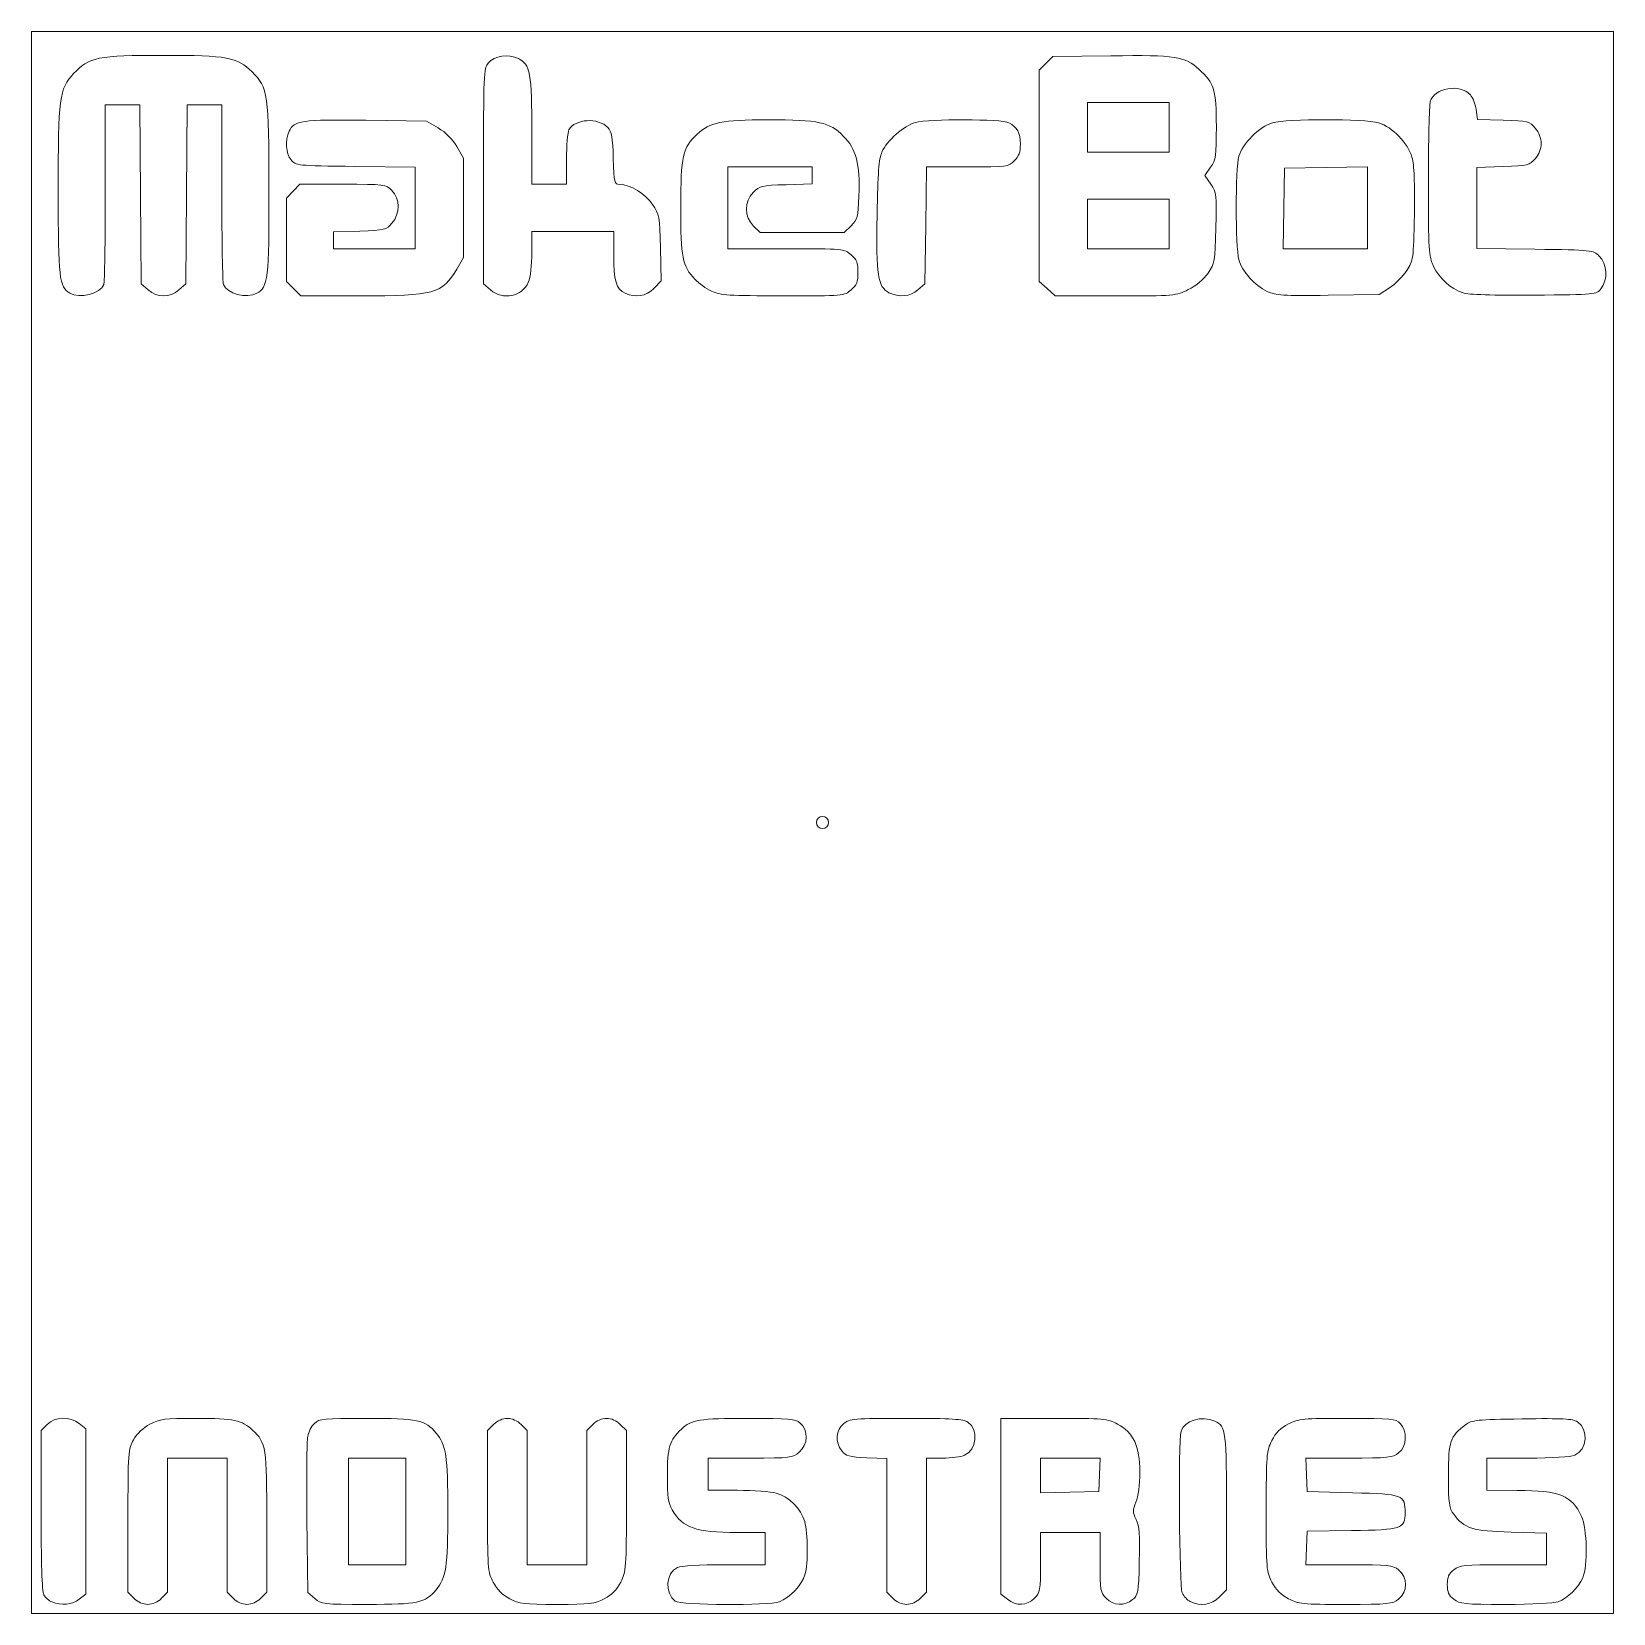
# Model space of a CAD drawing. Header units: millimetres. Extents: x 0 to 65, y 0 to 65.
import ezdxf

# ---------------------------------------------------------------- set-up
doc = ezdxf.new("R2010")
doc.units = ezdxf.units.MM
doc.layers.get('0').update_dxf_attribs({"linetype": 'CONTINUOUS', "lineweight": 0, "true_color": 0x000000})
doc.layers.add('2', color=4, linetype='CONTINUOUS', lineweight=0, true_color=0x00ffff)

msp = doc.modelspace()

# ---------------------------------------------------------------- linework, layer by layer
for p, q in [((0, 0), (0, 65)), ((0, 65), (65, 65)), ((65, 0), (65, 65)), ((0, 0), (65, 0))]:
    msp.add_line(p, q)
at = {"layer": '2'}
for p, q in [((41.68, 63.693), (41.963, 63.975)), ((41.963, 63.975), (44.351, 64.006)), ((41.398, 63.41), (41.68, 63.693)), ((41.398, 59.073), (41.398, 63.41)), ((3.737, 61.988), (3.028, 61.988)), ((3.028, 61.988), (3.028, 58.378)), ((4.447, 61.988), (3.737, 61.988)), ((4.476, 58.31), (4.447, 61.988)), ((6.398, 61.988), (6.369, 58.31)), ((7.108, 61.988), (6.398, 61.988)), ((7.817, 61.988), (7.108, 61.988)), ((7.817, 58.378), (7.817, 61.988)), ((45.067, 62.09), (43.385, 62.09)), ((43.385, 62.09), (43.385, 61.071)), ((46.748, 62.09), (45.067, 62.09)), ((46.748, 61.071), (46.748, 62.09)), ((59.356, 61.801), (59.41, 61.394)), ((13.74, 61.358), (16.225, 61.325)), ((16.225, 61.325), (16.707, 61.042)), ((59.41, 61.394), (60.477, 61.36)), ((20.556, 60.841), (20.557, 58.727)), ((43.385, 61.071), (43.385, 60.051)), ((46.748, 60.051), (46.748, 61.071)), ((46.748, 61.071), (46.748, 61.071)), ((17.471, 60.278), (17.754, 59.797)), ((43.385, 60.051), (45.067, 60.051)), ((45.067, 60.051), (46.748, 60.051)), ((15.767, 59.43), (13.312, 59.46)), ((15.767, 57.753), (15.767, 59.43)), ((17.754, 59.797), (17.754, 57.758)), ((21.983, 58.727), (21.983, 59.752)), ((30.34, 59.44), (28.608, 59.44)), ((28.608, 59.44), (28.608, 57.758)), ((32.073, 59.44), (30.34, 59.44)), ((32.073, 59.093), (32.073, 59.44)), ((36.771, 59.44), (36.741, 57.036)), ((38.452, 59.44), (36.771, 59.44)), ((48.451, 59.429), (48.217, 59.083)), ((51.487, 59.389), (51.459, 57.733)), ((53.194, 59.417), (51.487, 59.389)), ((54.901, 59.445), (53.194, 59.417)), ((54.901, 57.761), (54.901, 59.445)), ((60.465, 59.456), (59.386, 59.421)), ((59.386, 59.421), (59.386, 57.754)), ((10.741, 58.441), (11.015, 58.727)), ((11.015, 58.727), (12.784, 58.727)), ((18.569, 54.632), (18.569, 59.064)), ((20.557, 58.727), (21.27, 58.727)), ((21.27, 58.727), (21.983, 58.727)), ((31.005, 58.71), (32.073, 58.745)), ((32.073, 58.745), (32.073, 59.093)), ((41.398, 54.735), (41.398, 59.073)), ((48.217, 59.083), (48.458, 58.727)), ((4.505, 54.632), (4.476, 58.31)), ((6.369, 58.31), (6.34, 54.632)), ((10.467, 58.155), (10.741, 58.441)), ((10.467, 56.446), (10.467, 58.155)), ((45.067, 58.115), (43.385, 58.115)), ((43.385, 58.115), (43.385, 57.096)), ((46.748, 58.115), (45.067, 58.115)), ((46.748, 57.096), (46.748, 58.115)), ((15.767, 56.077), (15.767, 57.753)), ((17.754, 57.758), (17.754, 55.72)), ((28.608, 57.758), (28.608, 56.077)), ((51.459, 57.733), (51.431, 56.077)), ((54.901, 56.077), (54.901, 57.761)), ((54.901, 57.761), (54.901, 57.761)), ((59.386, 57.754), (59.386, 56.087)), ((13.483, 56.806), (12.404, 56.772)), ((12.404, 56.772), (12.404, 56.424)), ((22.238, 56.79), (20.557, 56.79)), ((20.557, 56.79), (20.557, 55.921)), ((23.92, 56.79), (22.238, 56.79)), ((23.92, 55.827), (23.92, 56.79)), ((29.937, 56.739), (29.667, 57.009)), ((31.665, 56.739), (29.937, 56.739)), ((33.393, 56.739), (31.665, 56.739)), ((33.676, 57.022), (33.393, 56.739)), ((36.741, 57.036), (36.71, 54.632)), ((43.385, 57.096), (43.385, 56.077)), ((46.748, 56.077), (46.748, 57.096)), ((46.748, 57.096), (46.748, 57.096)), ((10.467, 54.736), (10.467, 56.446)), ((12.404, 56.424), (12.404, 56.077)), ((12.404, 56.077), (14.085, 56.077)), ((14.085, 56.077), (15.767, 56.077)), ((25.841, 56.112), (25.876, 54.756)), ((28.608, 56.077), (30.997, 56.077)), ((43.385, 56.077), (45.067, 56.077)), ((45.067, 56.077), (46.748, 56.077)), ((51.431, 56.077), (53.166, 56.077)), ((53.166, 56.077), (54.901, 56.077)), ((59.386, 56.087), (61.773, 56.057)), ((17.754, 55.72), (17.473, 55.243)), ((4.791, 54.386), (4.505, 54.632)), ((6.34, 54.632), (6.054, 54.386)), ((10.765, 54.438), (10.467, 54.736)), ((18.855, 54.386), (18.569, 54.632)), ((25.876, 54.756), (25.568, 54.448)), ((36.71, 54.632), (36.424, 54.386)), ((41.731, 54.438), (41.398, 54.735)), ((1.566, 54.256), (1.566, 54.256)), ((11.063, 54.14), (10.765, 54.438)), ((10.765, 54.438), (10.765, 54.438)), ((13.502, 54.14), (11.063, 54.14)), ((18.855, 54.386), (18.855, 54.386)), ((27.945, 54.334), (27.945, 54.334)), ((35.232, 54.272), (35.232, 54.272)), ((42.064, 54.14), (41.731, 54.438)), ((41.731, 54.438), (41.731, 54.438)), ((44.539, 54.14), (42.064, 54.14)), ((50.773, 54.327), (50.773, 54.327)), ((55.376, 54.191), (53.279, 54.164)), ((55.8, 54.473), (55.376, 54.191)), ((58.825, 54.261), (58.825, 54.261)), ((1.955, 7.801), (2.224, 7.589)), ((39.83, 4.401), (39.83, 8.012)), ((39.83, 8.012), (42.005, 8.012)), ((0.389, 7.511), (0.639, 7.762)), ((0.389, 4.239), (0.389, 7.511)), ((2.224, 7.589), (2.224, 4.19)), ((18.734, 7.511), (18.984, 7.762)), ((18.734, 4.618), (18.734, 7.511)), ((20.114, 7.762), (20.364, 7.511)), ((20.364, 7.511), (20.364, 4.755)), ((22.81, 7.511), (23.06, 7.762)), ((22.81, 4.755), (22.81, 7.511)), ((24.191, 7.762), (24.441, 7.511)), ((24.441, 7.511), (24.441, 4.624)), ((6.81, 6.381), (5.587, 6.381)), ((5.587, 6.381), (5.587, 3.625)), ((8.033, 6.381), (6.81, 6.381)), ((8.033, 3.625), (8.033, 6.381)), ((14.199, 6.381), (13.027, 6.381)), ((13.027, 6.381), (13.027, 4.19)), ((15.371, 6.381), (14.199, 6.381)), ((15.371, 4.19), (15.371, 6.381)), ((29.531, 6.381), (27.804, 6.381)), ((27.804, 6.381), (27.804, 5.719)), ((35.142, 6.36), (34.316, 6.397)), ((35.142, 3.614), (35.142, 6.36)), ((37.43, 6.381), (36.772, 6.381)), ((36.772, 6.381), (36.772, 3.625)), ((42.688, 6.381), (41.46, 6.381)), ((41.46, 6.381), (41.46, 5.665)), ((43.916, 6.381), (42.688, 6.381)), ((43.885, 5.693), (43.916, 6.381)), ((54.13, 6.381), (52.356, 6.381)), ((52.356, 6.381), (52.386, 5.693)), ((61.482, 6.381), (59.805, 6.381)), ((59.805, 6.381), (59.805, 5.719)), ((27.804, 5.719), (27.804, 5.056)), ((41.46, 5.665), (41.46, 4.948)), ((43.855, 5.005), (43.885, 5.693)), ((43.885, 5.693), (43.885, 5.693)), ((52.386, 5.693), (52.416, 5.005)), ((59.805, 5.719), (59.805, 5.056)), ((20.364, 4.755), (20.364, 1.999)), ((22.81, 1.999), (22.81, 4.755)), ((27.804, 5.056), (29.001, 5.056)), ((41.46, 4.948), (42.658, 4.977)), ((42.658, 4.977), (43.855, 5.005)), ((52.416, 5.005), (54.284, 4.954)), ((59.805, 5.056), (61.053, 5.052)), ((2.224, 4.19), (2.224, 0.791)), ((11.345, 0.86), (11.314, 3.901)), ((13.027, 4.19), (13.027, 1.999)), ((15.371, 1.999), (15.371, 4.19)), ((15.371, 4.19), (15.371, 4.19)), ((39.83, 0.791), (39.83, 4.401)), ((49.104, 4.126), (49.104, 0.964)), ((3.956, 0.869), (3.958, 3.803)), ((5.587, 3.625), (5.587, 0.869)), ((8.033, 0.869), (8.033, 3.625)), ((9.663, 3.73), (9.663, 0.869)), ((30.148, 3.324), (29.001, 3.326)), ((30.148, 2.661), (30.148, 3.324)), ((35.142, 0.869), (35.142, 3.614)), ((36.772, 3.625), (36.772, 0.869)), ((42.683, 3.324), (41.46, 3.324)), ((41.46, 3.324), (41.46, 2.096)), ((43.906, 3.324), (42.683, 3.324)), ((43.906, 2.096), (43.906, 3.324)), ((52.416, 3.375), (52.386, 2.687)), ((54.245, 3.403), (52.416, 3.375)), ((62.251, 3.301), (60.798, 3.339)), ((62.251, 2.65), (62.251, 3.301)), ((30.148, 1.999), (30.148, 2.661)), ((52.386, 2.687), (52.356, 1.999)), ((62.251, 1.999), (62.251, 2.65)), ((13.027, 1.999), (14.199, 1.999)), ((14.199, 1.999), (15.371, 1.999)), ((20.364, 1.999), (21.587, 1.999)), ((21.587, 1.999), (22.81, 1.999)), ((28.471, 1.999), (30.148, 1.999)), ((52.356, 1.999), (54.13, 1.999)), ((60.481, 1.999), (62.251, 1.999)), ((2.224, 0.791), (1.955, 0.579)), ((4.206, 0.618), (3.956, 0.869)), ((5.587, 0.869), (5.337, 0.618)), ((8.283, 0.618), (8.033, 0.869)), ((9.663, 0.869), (9.413, 0.618)), ((11.631, 0.614), (11.345, 0.86)), ((35.392, 0.618), (35.142, 0.869)), ((36.772, 0.869), (36.522, 0.618)), ((40.098, 0.579), (39.83, 0.791)), ((49.104, 0.964), (48.806, 0.666)), ((0.829, 0.471), (0.829, 0.471)), ((4.206, 0.618), (4.206, 0.618)), ((11.631, 0.614), (11.631, 0.614)), ((19.647, 0.603), (19.647, 0.603)), ((26.452, 0.496), (26.452, 0.496)), ((35.392, 0.618), (35.392, 0.618)), ((40.098, 0.579), (40.098, 0.579)), ((47.612, 0.487), (47.612, 0.487)), ((51.648, 0.603), (51.648, 0.603)), ((58.443, 0.579), (58.443, 0.579))]:
    msp.add_line(p, q, dxfattribs=at)
msp.add_circle((32.5, 32.5), 0.25, dxfattribs=at)
for points in [[(1.727, 63.276), (2.348, 63.95), (2.723, 64.026), (5.425, 64.026)], [(5.425, 64.026), (8.031, 64.026), (8.441, 63.949), (9.059, 63.345)], [(18.569, 59.064), (18.569, 63.264), (18.579, 63.506), (18.762, 63.708)], [(18.762, 63.708), (19.034, 64.009), (19.584, 64.09), (20.001, 63.891)], [(20.001, 63.891), (20.488, 63.659), (20.555, 63.291), (20.556, 60.841)], [(44.351, 64.006), (47.035, 64.04), (47.38, 63.988), (47.967, 63.458)], [(1.091, 58.413), (1.091, 62.31), (1.133, 62.632), (1.727, 63.276)], [(9.059, 63.345), (9.716, 62.704), (9.754, 62.44), (9.754, 58.501)], [(47.967, 63.458), (48.597, 62.888), (48.685, 62.6), (48.685, 61.095)], [(57.477, 62.118), (57.639, 62.695), (58.695, 62.877), (59.125, 62.401)], [(59.125, 62.401), (59.222, 62.295), (59.326, 62.024), (59.356, 61.801)], [(57.398, 58.828), (57.398, 60.482), (57.434, 61.962), (57.477, 62.118)], [(10.582, 60.906), (10.785, 61.351), (11.073, 61.392), (13.74, 61.358)], [(22.081, 60.961), (22.328, 61.421), (23.294, 61.48), (23.676, 61.058)], [(27.348, 60.786), (27.872, 61.278), (28.356, 61.376), (30.257, 61.376)], [(30.257, 61.376), (32.362, 61.376), (32.78, 61.286), (33.356, 60.71)], [(34.941, 60.051), (35.152, 60.528), (35.84, 61.134), (36.321, 61.267)], [(36.321, 61.267), (36.86, 61.417), (39.871, 61.409), (40.156, 61.258)], [(40.156, 61.258), (40.507, 61.071), (40.627, 60.849), (40.63, 60.378)], [(49.61, 59.883), (49.753, 60.398), (50.451, 61.09), (50.99, 61.251)], [(50.99, 61.251), (51.554, 61.42), (54.784, 61.42), (55.348, 61.251)], [(55.348, 61.251), (55.92, 61.08), (56.561, 60.422), (56.725, 59.836)], [(60.477, 61.36), (61.5, 61.327), (61.554, 61.314), (61.79, 61.039)], [(10.662, 59.732), (10.444, 60.001), (10.408, 60.524), (10.582, 60.906)], [(16.707, 61.042), (17.019, 60.859), (17.288, 60.59), (17.471, 60.278)], [(21.983, 59.752), (21.983, 60.317), (22.028, 60.861), (22.081, 60.961)], [(23.676, 61.058), (23.833, 60.885), (23.875, 60.65), (23.904, 59.786)], [(26.674, 57.781), (26.676, 59.892), (26.751, 60.227), (27.348, 60.786)], [(33.356, 60.71), (33.89, 60.176), (34.046, 59.571), (33.995, 58.242)], [(48.685, 61.095), (48.685, 59.886), (48.665, 59.745), (48.451, 59.429)], [(61.79, 61.039), (61.945, 60.859), (62.035, 60.626), (62.035, 60.408)], [(34.745, 57.453), (34.774, 59.197), (34.817, 59.774), (34.941, 60.051)], [(40.63, 60.378), (40.633, 60.046), (40.573, 59.88), (40.383, 59.69)], [(49.608, 55.641), (49.468, 56.145), (49.47, 59.378), (49.61, 59.883)], [(56.725, 59.836), (56.815, 59.514), (56.844, 58.798), (56.821, 57.488)], [(62.035, 60.408), (62.035, 60.19), (61.945, 59.957), (61.79, 59.777)], [(13.312, 59.46), (10.871, 59.491), (10.855, 59.492), (10.662, 59.732)], [(23.904, 59.786), (23.937, 58.78), (23.949, 58.726), (24.158, 58.724)], [(40.383, 59.69), (40.138, 59.445), (40.101, 59.44), (38.452, 59.44)], [(61.79, 59.777), (61.553, 59.502), (61.501, 59.49), (60.465, 59.456)], [(9.754, 58.501), (9.754, 54.834), (9.714, 54.494), (9.26, 54.251)], [(12.784, 58.727), (14.526, 58.727), (14.557, 58.723), (14.803, 58.476)], [(24.158, 58.724), (24.601, 58.72), (25.227, 58.341), (25.518, 57.901)], [(29.656, 58.395), (29.921, 58.66), (29.997, 58.678), (31.005, 58.71)], [(48.458, 58.727), (48.688, 58.387), (48.697, 58.303), (48.666, 56.934)], [(57.615, 55.352), (57.409, 55.798), (57.398, 55.975), (57.398, 58.828)], [(1.566, 54.256), (1.133, 54.508), (1.091, 54.871), (1.091, 58.413)], [(3.028, 58.378), (3.028, 56.393), (2.999, 54.694), (2.964, 54.604)], [(7.881, 54.604), (7.846, 54.694), (7.817, 56.393), (7.817, 58.378)], [(14.803, 58.476), (15.145, 58.135), (15.147, 57.522), (14.808, 57.127)], [(25.518, 57.901), (25.791, 57.49), (25.807, 57.399), (25.841, 56.112)], [(29.667, 57.009), (29.279, 57.398), (29.274, 58.012), (29.656, 58.395)], [(33.995, 58.242), (33.961, 57.377), (33.936, 57.282), (33.676, 57.022)], [(27.263, 54.816), (26.734, 55.379), (26.671, 55.696), (26.674, 57.781)], [(35.232, 54.272), (34.776, 54.503), (34.703, 54.977), (34.745, 57.453)], [(56.821, 57.488), (56.787, 55.626), (56.783, 55.597), (56.506, 55.178)], [(14.808, 57.127), (14.571, 56.852), (14.519, 56.84), (13.483, 56.806)], [(48.666, 56.934), (48.635, 55.544), (48.624, 55.484), (48.342, 55.077)], [(20.557, 55.921), (20.557, 55.391), (20.499, 54.913), (20.409, 54.697)], [(30.997, 56.077), (33.376, 56.077), (33.388, 56.076), (33.672, 55.831)], [(61.773, 56.057), (64.139, 56.026), (64.162, 56.024), (64.422, 55.779)], [(24.394, 54.254), (24.022, 54.423), (23.92, 54.763), (23.92, 55.827)], [(33.672, 55.831), (33.91, 55.627), (33.958, 55.504), (33.958, 55.109)], [(50.773, 54.327), (50.257, 54.566), (49.747, 55.142), (49.608, 55.641)], [(58.825, 54.261), (58.302, 54.448), (57.842, 54.863), (57.615, 55.352)], [(64.422, 55.779), (64.753, 55.468), (64.787, 54.799), (64.49, 54.432)], [(2.964, 54.604), (2.82, 54.228), (1.976, 54.018), (1.566, 54.256)], [(9.26, 54.251), (8.832, 54.022), (8.025, 54.229), (7.881, 54.604)], [(17.473, 55.243), (16.881, 54.235), (16.539, 54.14), (13.502, 54.14)], [(20.409, 54.697), (20.164, 54.11), (19.363, 53.95), (18.855, 54.386)], [(27.945, 54.334), (27.721, 54.437), (27.414, 54.654), (27.263, 54.816)], [(33.958, 55.109), (33.958, 54.713), (33.91, 54.591), (33.672, 54.386)], [(48.342, 55.077), (48.16, 54.815), (47.855, 54.56), (47.532, 54.399)], [(56.506, 55.178), (56.351, 54.945), (56.034, 54.627), (55.8, 54.473)], [(6.054, 54.386), (5.676, 54.061), (5.169, 54.061), (4.791, 54.386)], [(25.568, 54.448), (25.237, 54.117), (24.839, 54.051), (24.394, 54.254)], [(30.87, 54.143), (28.638, 54.145), (28.307, 54.166), (27.945, 54.334)], [(33.672, 54.386), (33.387, 54.141), (33.385, 54.14), (30.87, 54.143)], [(36.424, 54.386), (36.106, 54.113), (35.637, 54.068), (35.232, 54.272)], [(47.532, 54.399), (47.02, 54.144), (46.983, 54.14), (44.539, 54.14)], [(53.279, 54.164), (51.413, 54.14), (51.136, 54.158), (50.773, 54.327)], [(61.713, 54.171), (60.081, 54.159), (59.018, 54.192), (58.825, 54.261)], [(64.49, 54.432), (64.296, 54.192), (64.293, 54.191), (61.713, 54.171)], [(0.639, 7.762), (0.962, 8.084), (1.572, 8.102), (1.955, 7.801)], [(4.864, 7.775), (5.273, 7.991), (5.442, 8.012), (6.768, 8.012)], [(6.768, 8.012), (8.329, 8.012), (8.634, 7.947), (9.09, 7.521)], [(11.344, 7.273), (11.378, 7.456), (11.504, 7.696), (11.624, 7.808)], [(11.624, 7.808), (11.826, 7.997), (11.984, 8.012), (13.762, 8.012)], [(13.762, 8.012), (15.888, 8.012), (16.163, 7.954), (16.62, 7.411)], [(18.984, 7.762), (19.142, 7.919), (19.35, 8.012), (19.549, 8.012)], [(19.549, 8.012), (19.748, 8.012), (19.956, 7.919), (20.114, 7.762)], [(23.06, 7.762), (23.218, 7.919), (23.427, 8.012), (23.626, 8.012)], [(23.626, 8.012), (23.824, 8.012), (24.033, 7.919), (24.191, 7.762)], [(26.699, 7.572), (27.115, 7.959), (27.441, 8.012), (29.43, 8.012)], [(29.43, 8.012), (31.152, 8.012), (31.372, 7.992), (31.584, 7.821)], [(31.584, 7.821), (31.933, 7.539), (31.91, 6.942), (31.539, 6.623)], [(33.297, 6.674), (33.01, 7.029), (33.044, 7.543), (33.372, 7.801)], [(33.372, 7.801), (33.626, 8), (33.768, 8.012), (35.948, 8.012)], [(35.948, 8.012), (37.818, 8.012), (38.296, 7.983), (38.471, 7.861)], [(38.471, 7.861), (38.925, 7.543), (38.847, 6.727), (38.34, 6.496)], [(42.005, 8.012), (44.079, 8.012), (44.201, 8.001), (44.624, 7.777)], [(47.233, 7.481), (47.35, 7.917), (48.097, 8.141), (48.629, 7.899)], [(48.629, 7.899), (49.076, 7.695), (49.104, 7.473), (49.104, 4.126)], [(51.648, 7.782), (52.072, 7.997), (52.232, 8.012), (54.068, 8.012)], [(54.068, 8.012), (55.898, 8.012), (56.048, 7.998), (56.238, 7.808)], [(56.238, 7.808), (56.549, 7.496), (56.516, 6.862), (56.173, 6.592)], [(58.926, 7.751), (59.185, 7.944), (59.374, 7.963), (61.247, 7.992)], [(61.247, 7.992), (62.928, 8.018), (63.328, 7.997), (63.521, 7.871)], [(63.521, 7.871), (63.995, 7.56), (63.929, 6.732), (63.411, 6.496)], [(4.187, 7.138), (4.329, 7.387), (4.584, 7.627), (4.864, 7.775)], [(9.09, 7.521), (9.638, 7.009), (9.663, 6.841), (9.663, 3.73)], [(11.314, 3.901), (11.297, 5.573), (11.311, 7.091), (11.344, 7.273)], [(16.62, 7.411), (17.039, 6.912), (17.102, 6.494), (17.102, 4.19)], [(26.124, 5.668), (26.125, 6.808), (26.222, 7.128), (26.699, 7.572)], [(44.624, 7.777), (45.288, 7.426), (45.537, 6.887), (45.537, 5.801)], [(47.281, 0.842), (47.16, 1.108), (47.117, 7.047), (47.233, 7.481)], [(50.964, 7.098), (51.131, 7.431), (51.316, 7.615), (51.648, 7.782)], [(58.225, 5.668), (58.225, 7.096), (58.284, 7.27), (58.926, 7.751)], [(3.958, 3.803), (3.96, 6.651), (3.966, 6.75), (4.187, 7.138)], [(31.539, 6.623), (31.267, 6.389), (31.201, 6.381), (29.531, 6.381)], [(34.316, 6.397), (33.598, 6.43), (33.466, 6.465), (33.297, 6.674)], [(50.734, 4.184), (50.734, 6.532), (50.745, 6.664), (50.964, 7.098)], [(56.173, 6.592), (55.925, 6.397), (55.771, 6.381), (54.13, 6.381)], [(38.34, 6.496), (38.201, 6.433), (37.792, 6.381), (37.43, 6.381)], [(63.411, 6.496), (63.256, 6.426), (62.511, 6.381), (61.482, 6.381)], [(26.326, 4.252), (26.157, 4.539), (26.123, 4.779), (26.124, 5.668)], [(45.537, 5.801), (45.537, 5.267), (45.479, 4.809), (45.381, 4.576)], [(58.44, 4.07), (58.248, 4.328), (58.225, 4.495), (58.225, 5.668)], [(18.968, 1.281), (18.739, 1.715), (18.734, 1.795), (18.734, 4.618)], [(24.441, 4.624), (24.441, 1.831), (24.433, 1.722), (24.212, 1.286)], [(29.001, 5.056), (29.66, 5.055), (30.38, 5.005), (30.602, 4.943)], [(30.602, 4.943), (31.117, 4.8), (31.624, 4.293), (31.768, 3.778)], [(45.381, 4.576), (45.241, 4.239), (45.242, 4.17), (45.389, 3.859)], [(54.284, 4.954), (56.381, 4.897), (56.442, 4.874), (56.442, 4.135)], [(61.053, 5.052), (62.791, 5.046), (63.297, 4.841), (63.69, 3.986)], [(0.498, 0.763), (0.428, 0.895), (0.389, 2.118), (0.389, 4.239)], [(17.102, 4.19), (17.102, 1.886), (17.039, 1.468), (16.62, 0.969)], [(29.001, 3.326), (27.274, 3.33), (26.766, 3.506), (26.326, 4.252)], [(50.969, 1.281), (50.743, 1.709), (50.734, 1.814), (50.734, 4.184)], [(56.442, 4.135), (56.442, 3.477), (56.315, 3.434), (54.245, 3.403)], [(60.798, 3.339), (59.208, 3.38), (58.877, 3.483), (58.44, 4.07)], [(63.69, 3.986), (63.923, 3.479), (63.953, 1.957), (63.741, 1.461)], [(31.768, 3.778), (31.907, 3.277), (31.913, 2.069), (31.779, 1.587)], [(45.389, 3.859), (45.52, 3.583), (45.546, 3.241), (45.519, 2.136)], [(26.54, 1.883), (26.697, 1.955), (27.435, 1.999), (28.471, 1.999)], [(41.46, 2.096), (41.46, 0.929), (41.448, 0.856), (41.21, 0.618)], [(44.156, 0.618), (43.919, 0.856), (43.906, 0.929), (43.906, 2.096)], [(45.519, 2.136), (45.488, 0.83), (45.473, 0.747), (45.245, 0.563)], [(54.13, 1.999), (55.771, 1.999), (55.925, 1.983), (56.173, 1.788)], [(58.443, 1.788), (58.691, 1.983), (58.845, 1.999), (60.481, 1.999)], [(26.452, 0.496), (26, 0.839), (26.052, 1.66), (26.54, 1.883)], [(31.779, 1.587), (31.665, 1.177), (31.154, 0.637), (30.727, 0.476)], [(56.173, 1.788), (56.552, 1.489), (56.552, 0.878), (56.173, 0.579)], [(58.174, 1.184), (58.174, 1.487), (58.236, 1.625), (58.443, 1.788)], [(63.741, 1.461), (63.571, 1.064), (63.119, 0.624), (62.728, 0.477)], [(0.829, 0.471), (0.707, 0.52), (0.558, 0.652), (0.498, 0.763)], [(16.62, 0.969), (16.164, 0.428), (15.885, 0.368), (13.8, 0.368)], [(19.647, 0.603), (19.344, 0.763), (19.129, 0.978), (18.968, 1.281)], [(24.212, 1.286), (24.049, 0.966), (23.852, 0.768), (23.533, 0.602)], [(47.612, 0.487), (47.493, 0.545), (47.343, 0.705), (47.281, 0.842)], [(48.806, 0.666), (48.489, 0.349), (48.038, 0.282), (47.612, 0.487)], [(51.648, 0.603), (51.344, 0.763), (51.13, 0.978), (50.969, 1.281)], [(58.443, 0.579), (58.236, 0.742), (58.174, 0.881), (58.174, 1.184)], [(1.955, 0.579), (1.676, 0.36), (1.214, 0.316), (0.829, 0.471)], [(4.772, 0.368), (4.573, 0.368), (4.364, 0.461), (4.206, 0.618)], [(5.337, 0.618), (5.179, 0.461), (4.97, 0.368), (4.772, 0.368)], [(8.848, 0.368), (8.65, 0.368), (8.441, 0.461), (8.283, 0.618)], [(9.413, 0.618), (9.256, 0.461), (9.047, 0.368), (8.848, 0.368)], [(13.8, 0.368), (11.957, 0.368), (11.911, 0.373), (11.631, 0.614)], [(21.587, 0.368), (20.221, 0.368), (20.052, 0.389), (19.647, 0.603)], [(23.533, 0.602), (23.124, 0.389), (22.949, 0.368), (21.587, 0.368)], [(30.727, 0.476), (30.303, 0.317), (26.666, 0.333), (26.452, 0.496)], [(35.957, 0.368), (35.758, 0.368), (35.55, 0.461), (35.392, 0.618)], [(36.522, 0.618), (36.365, 0.461), (36.156, 0.368), (35.957, 0.368)], [(41.21, 0.618), (40.901, 0.309), (40.462, 0.294), (40.098, 0.579)], [(45.245, 0.563), (44.91, 0.292), (44.46, 0.315), (44.156, 0.618)], [(53.998, 0.368), (52.204, 0.368), (52.065, 0.382), (51.648, 0.603)], [(56.173, 0.579), (55.923, 0.383), (55.772, 0.368), (53.998, 0.368)], [(60.576, 0.368), (58.844, 0.368), (58.692, 0.383), (58.443, 0.579)], [(62.728, 0.477), (62.564, 0.414), (61.646, 0.368), (60.576, 0.368)]]:
    msp.add_open_spline(points, degree=3, dxfattribs=at)

doc.saveas('drawing.dxf')
